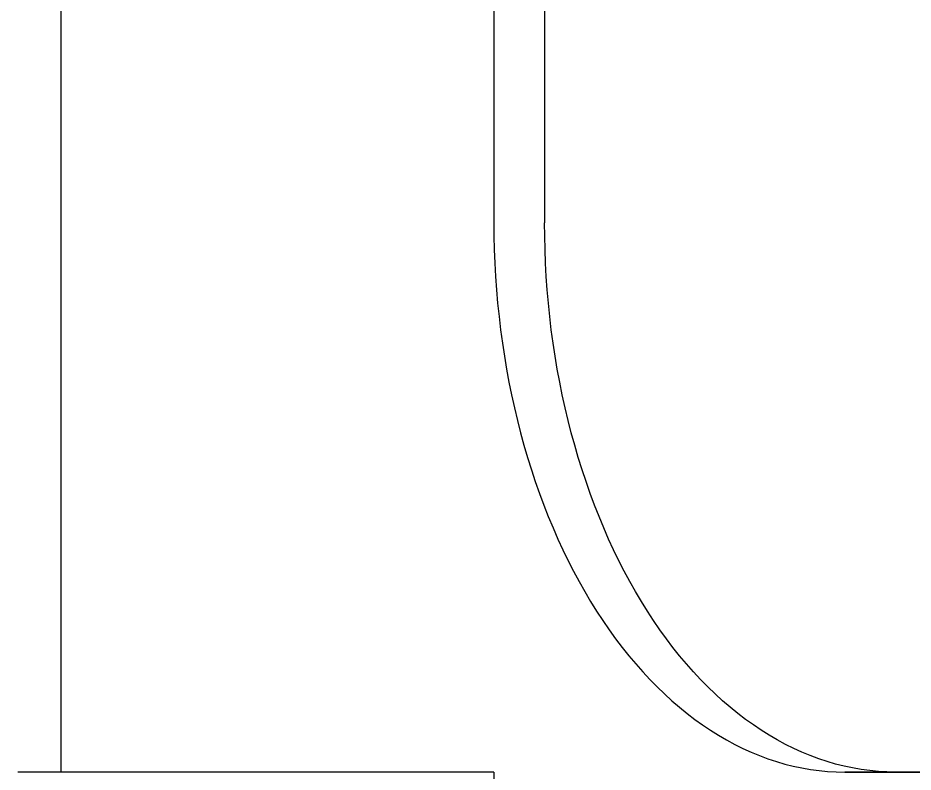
# Model space of a CAD drawing. Header units: metres. Extents: x 0 to 420, y 0 to 297.
# Drawn here: x 108.08 to 128.77, y 157.32 to 174.75 of the extents above; entities that cross this region are included whole.
import ezdxf

# ---------------------------------------------------------------- set-up
doc = ezdxf.new("R2010")
doc.units = ezdxf.units.M

msp = doc.modelspace()

# ---------------------------------------------------------------- linework, layer by layer
at = {"layer": 'DIMENSIONS', "color": 2}
for p, q in [((109.08, 157.316), (109.08, 220.816)), ((119.08, 157.316), (108.08, 157.316)), ((119.08, 157.316), (119.08, 146.316)), ((119.08, 157.316), (119.08, 138.316)), ((119.08, 157.316), (119.08, 130.316))]:
    msp.add_line(p, q, dxfattribs=at)
at = {"layer": 'GEOMETRY'}
for p, q in [((119.08, 208.116), (119.08, 170.016)), ((120.253, 208.116), (120.253, 170.016)), ((119.08, 170.016), (119.083, 169.705)), ((120.256, 169.705), (120.253, 170.016)), ((119.083, 169.705), (119.09, 169.393)), ((120.263, 169.393), (120.256, 169.705)), ((119.09, 169.393), (119.102, 169.082)), ((120.275, 169.082), (120.263, 169.393)), ((119.102, 169.082), (119.12, 168.772)), ((120.292, 168.772), (120.275, 169.082)), ((119.12, 168.772), (119.141, 168.462)), ((120.314, 168.462), (120.292, 168.772)), ((119.141, 168.462), (119.168, 168.153)), ((120.341, 168.153), (120.314, 168.462)), ((119.168, 168.153), (119.2, 167.845)), ((120.373, 167.845), (120.341, 168.153)), ((119.2, 167.845), (119.236, 167.539)), ((120.409, 167.539), (120.373, 167.845)), ((119.236, 167.539), (119.278, 167.234)), ((120.45, 167.234), (120.409, 167.539)), ((119.278, 167.234), (119.324, 166.93)), ((120.496, 166.93), (120.45, 167.234)), ((119.324, 166.93), (119.374, 166.629)), ((120.547, 166.629), (120.496, 166.93)), ((119.374, 166.629), (119.43, 166.33)), ((120.602, 166.33), (120.547, 166.629)), ((119.43, 166.33), (119.49, 166.033)), ((120.663, 166.033), (120.602, 166.33)), ((119.49, 166.033), (119.555, 165.738)), ((120.727, 165.738), (120.663, 166.033)), ((119.555, 165.738), (119.624, 165.446)), ((120.797, 165.446), (120.727, 165.738)), ((119.624, 165.446), (119.698, 165.156)), ((120.871, 165.156), (120.797, 165.446)), ((119.698, 165.156), (119.776, 164.87)), ((120.949, 164.87), (120.871, 165.156)), ((119.776, 164.87), (119.859, 164.586)), ((121.032, 164.586), (120.949, 164.87)), ((119.859, 164.586), (119.947, 164.306)), ((121.119, 164.306), (121.032, 164.586)), ((119.947, 164.306), (120.038, 164.03)), ((121.211, 164.03), (121.119, 164.306)), ((120.038, 164.03), (120.134, 163.757)), ((121.307, 163.757), (121.211, 164.03)), ((120.134, 163.757), (120.235, 163.487)), ((121.407, 163.487), (121.307, 163.757)), ((120.235, 163.487), (120.339, 163.222)), ((121.512, 163.222), (121.407, 163.487)), ((120.339, 163.222), (120.448, 162.961)), ((121.62, 162.961), (121.512, 163.222)), ((120.448, 162.961), (120.56, 162.704)), ((121.733, 162.704), (121.62, 162.961)), ((120.56, 162.704), (120.677, 162.451)), ((121.849, 162.451), (121.733, 162.704)), ((120.677, 162.451), (120.797, 162.203)), ((121.97, 162.203), (121.849, 162.451)), ((120.797, 162.203), (120.922, 161.96)), ((122.094, 161.96), (121.97, 162.203)), ((120.922, 161.96), (121.05, 161.721)), ((122.223, 161.721), (122.094, 161.96)), ((121.05, 161.721), (121.182, 161.488)), ((122.354, 161.488), (122.223, 161.721)), ((121.182, 161.488), (121.317, 161.259)), ((122.49, 161.259), (122.354, 161.488)), ((121.317, 161.259), (121.456, 161.036)), ((122.629, 161.036), (122.49, 161.259)), ((121.456, 161.036), (121.599, 160.818)), ((122.771, 160.818), (122.629, 161.036)), ((121.599, 160.818), (121.745, 160.606)), ((122.917, 160.606), (122.771, 160.818)), ((121.745, 160.606), (121.894, 160.4)), ((123.067, 160.4), (122.917, 160.606)), ((121.894, 160.4), (122.046, 160.199)), ((123.219, 160.199), (123.067, 160.4)), ((122.046, 160.199), (122.202, 160.004)), ((123.374, 160.004), (123.219, 160.199)), ((122.202, 160.004), (122.36, 159.816)), ((123.533, 159.816), (123.374, 160.004)), ((122.36, 159.816), (122.521, 159.633)), ((123.694, 159.633), (123.533, 159.816)), ((122.521, 159.633), (122.686, 159.457)), ((123.858, 159.457), (123.694, 159.633)), ((122.686, 159.457), (122.853, 159.287)), ((124.025, 159.287), (123.858, 159.457)), ((122.853, 159.287), (123.022, 159.123)), ((123.022, 159.123), (123.194, 158.966)), ((124.195, 159.123), (124.025, 159.287)), ((124.367, 158.966), (124.195, 159.123)), ((123.194, 158.966), (123.368, 158.816)), ((124.541, 158.816), (124.367, 158.966)), ((123.368, 158.816), (123.545, 158.672)), ((124.718, 158.672), (124.541, 158.816)), ((123.545, 158.672), (123.724, 158.536)), ((123.724, 158.536), (123.905, 158.406)), ((124.897, 158.536), (124.718, 158.672)), ((125.078, 158.406), (124.897, 158.536)), ((123.905, 158.406), (124.088, 158.283)), ((124.088, 158.283), (124.273, 158.167)), ((125.261, 158.283), (125.078, 158.406)), ((125.446, 158.167), (125.261, 158.283)), ((124.273, 158.167), (124.46, 158.059)), ((125.632, 158.059), (125.446, 158.167)), ((124.46, 158.059), (124.648, 157.957)), ((124.648, 157.957), (124.838, 157.863)), ((124.838, 157.863), (125.029, 157.776)), ((125.82, 157.957), (125.632, 158.059)), ((126.01, 157.863), (125.82, 157.957)), ((126.201, 157.776), (126.01, 157.863)), ((125.029, 157.776), (125.221, 157.697)), ((125.221, 157.697), (125.415, 157.625)), ((126.394, 157.697), (126.201, 157.776)), ((126.588, 157.625), (126.394, 157.697)), ((125.415, 157.625), (125.61, 157.56)), ((125.61, 157.56), (125.805, 157.503)), ((125.805, 157.503), (126.002, 157.454)), ((126.002, 157.454), (126.199, 157.412)), ((126.782, 157.56), (126.588, 157.625)), ((126.978, 157.503), (126.782, 157.56)), ((127.175, 157.454), (126.978, 157.503)), ((127.372, 157.412), (127.175, 157.454)), ((126.199, 157.412), (126.397, 157.377)), ((126.397, 157.377), (126.596, 157.351)), ((126.596, 157.351), (126.794, 157.332)), ((126.794, 157.332), (126.993, 157.32)), ((126.993, 157.32), (127.192, 157.316)), ((140.869, 157.316), (127.192, 157.316)), ((127.192, 157.316), (128.365, 157.316)), ((127.57, 157.377), (127.372, 157.412)), ((127.768, 157.351), (127.57, 157.377)), ((127.967, 157.332), (127.768, 157.351)), ((128.166, 157.32), (127.967, 157.332)), ((128.365, 157.316), (128.166, 157.32)), ((128.365, 157.316), (142.042, 157.316))]:
    msp.add_line(p, q, dxfattribs=at)

doc.saveas('drawing.dxf')
